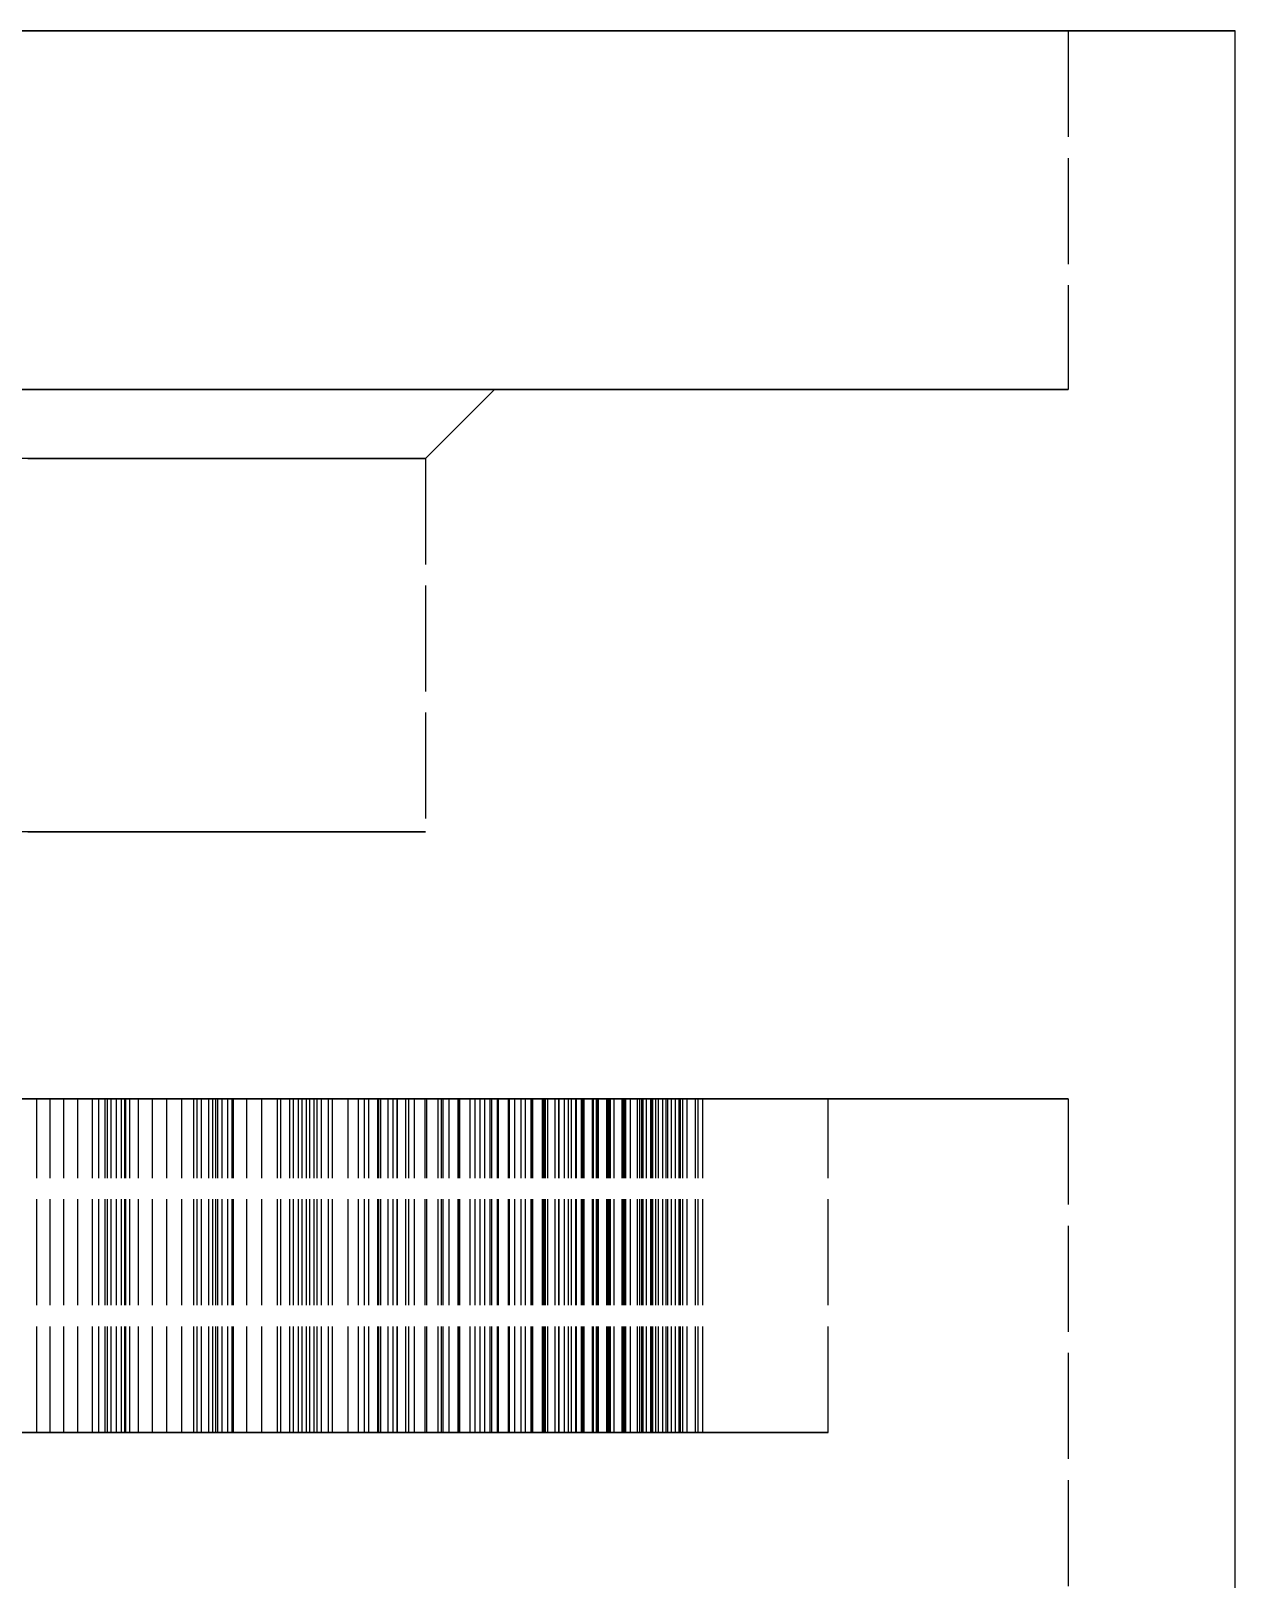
# Model space of a CAD drawing. Header units: millimetres. Extents: x -31 to 149, y -20 to 140.
# Drawn here: x 91.57 to 106, y 38.24 to 56.8 of the extents above; entities that cross this region are included whole.
import ezdxf

# ---------------------------------------------------------------- set-up
doc = ezdxf.new("R2010")
doc.units = ezdxf.units.MM
doc.linetypes.add('DASHED', pattern=[1.524, 1.27, -0.254])
doc.layers.add('HIDDEN', color=8, linetype='DASHED')
doc.layers.add('VISIBLE', color=7, linetype='CONTINUOUS')

msp = doc.modelspace()

# ---------------------------------------------------------------- linework, layer by layer
at = {"layer": 'HIDDEN'}
for points in [[(91.42857, 56.8), (91.77778, 56.8), (92.12698, 56.8), (92.47619, 56.8), (92.8254, 56.8), (93.1746, 56.8), (93.52381, 56.8), (93.87302, 56.8), (94.22222, 56.8), (94.57143, 56.8), (94.92063, 56.8), (95.26984, 56.8), (95.61905, 56.8), (95.96825, 56.8), (96.31746, 56.8), (96.66667, 56.8), (97.01587, 56.8), (97.36508, 56.8), (97.71429, 56.8), (98.06349, 56.8), (98.4127, 56.8), (98.7619, 56.8), (99.11111, 56.8), (99.46032, 56.8), (99.80952, 56.8), (100.15873, 56.8), (100.50794, 56.8), (100.85714, 56.8), (101.20635, 56.8), (101.55556, 56.8), (101.90476, 56.8), (102.25397, 56.8), (102.60317, 56.8), (102.95238, 56.8), (103.30159, 56.8), (103.65079, 56.8), (104, 56.8)], [(104, 56.8), (103.30159, 56.8), (102.60317, 56.8), (101.90476, 56.8), (101.20635, 56.8), (100.50794, 56.8), (99.80952, 56.8), (99.11111, 56.8), (98.4127, 56.8), (97.71429, 56.8), (97.01587, 56.8), (96.31746, 56.8), (95.61905, 56.8), (94.92063, 56.8), (94.22222, 56.8), (93.52381, 56.8), (92.8254, 56.8), (92.12698, 56.8), (91.42857, 56.8)], [(106, 56.8), (105.2381, 56.8), (104.47619, 56.8), (103.71429, 56.8), (102.95238, 56.8), (102.19048, 56.8), (101.42857, 56.8), (100.66667, 56.8), (99.90476, 56.8), (99.14286, 56.8), (98.38095, 56.8), (97.61905, 56.8), (96.85714, 56.8), (96.09524, 56.8), (95.33333, 56.8), (94.57143, 56.8), (93.80952, 56.8), (93.04762, 56.8), (92.28571, 56.8), (91.52381, 56.8)], [(104, 56.8), (104, 52.5)], [(91.36264, 52.5), (91.60271, 52.5), (91.84278, 52.5), (92.08284, 52.5), (92.32291, 52.5), (92.56298, 52.5), (92.80305, 52.5), (93.04311, 52.5), (93.28318, 52.5), (93.52325, 52.5), (93.76332, 52.5), (94.00338, 52.5), (94.24345, 52.5), (94.48352, 52.5), (94.72359, 52.5), (94.96365, 52.5), (95.20372, 52.5), (95.44379, 52.5), (95.68386, 52.5), (95.92393, 52.5), (96.16399, 52.5), (96.40406, 52.5), (96.64413, 52.5), (96.8842, 52.5), (97.12426, 52.5)], [(97.12426, 52.5), (96.64413, 52.5), (96.16399, 52.5), (95.68386, 52.5), (95.20372, 52.5), (94.72359, 52.5), (94.24345, 52.5), (93.76332, 52.5), (93.28318, 52.5), (92.80305, 52.5), (92.32291, 52.5), (91.84278, 52.5), (91.36264, 52.5)], [(91.42857, 52.5), (91.77778, 52.5), (92.12698, 52.5), (92.47619, 52.5), (92.8254, 52.5), (93.1746, 52.5), (93.52381, 52.5), (93.87302, 52.5), (94.22222, 52.5), (94.57143, 52.5), (94.92063, 52.5), (95.26984, 52.5), (95.61905, 52.5), (95.96825, 52.5), (96.31746, 52.5), (96.66667, 52.5), (97.01587, 52.5), (97.36508, 52.5), (97.71429, 52.5), (98.06349, 52.5), (98.4127, 52.5), (98.7619, 52.5), (99.11111, 52.5), (99.46032, 52.5), (99.80952, 52.5), (100.15873, 52.5), (100.50794, 52.5), (100.85714, 52.5), (101.20635, 52.5), (101.55556, 52.5), (101.90476, 52.5), (102.25397, 52.5), (102.60317, 52.5), (102.95238, 52.5), (103.30159, 52.5), (103.65079, 52.5), (104, 52.5)], [(104, 52.5), (103.30159, 52.5), (102.60317, 52.5), (101.90476, 52.5), (101.20635, 52.5), (100.50794, 52.5), (99.80952, 52.5), (99.11111, 52.5), (98.4127, 52.5), (97.71429, 52.5), (97.01587, 52.5), (96.31746, 52.5), (95.61905, 52.5), (94.92063, 52.5), (94.22222, 52.5), (93.52381, 52.5), (92.8254, 52.5), (92.12698, 52.5), (91.42857, 52.5)], [(96.3, 51.67574), (97.12426, 52.5)], [(96.3, 51.67574), (95.84603, 51.67574), (95.39206, 51.67574), (94.9381, 51.67574), (94.48413, 51.67574), (94.03016, 51.67574), (93.57619, 51.67574), (93.12222, 51.67574), (92.66825, 51.67574), (92.21429, 51.67574), (91.76032, 51.67574), (91.30635, 51.67574)], [(91.53333, 51.67574), (91.76032, 51.67574), (91.9873, 51.67574), (92.21429, 51.67574), (92.44127, 51.67574), (92.66825, 51.67574), (92.89524, 51.67574), (93.12222, 51.67574), (93.34921, 51.67574), (93.57619, 51.67574), (93.80317, 51.67574), (94.03016, 51.67574), (94.25714, 51.67574), (94.48413, 51.67574), (94.71111, 51.67574), (94.9381, 51.67574), (95.16508, 51.67574), (95.39206, 51.67574), (95.61905, 51.67574), (95.84603, 51.67574), (96.07302, 51.67574), (96.3, 51.67574)], [(96.3, 51.67574), (96.3, 47.2)], [(96.3, 47.2), (95.84603, 47.2), (95.39206, 47.2), (94.9381, 47.2), (94.48413, 47.2), (94.03016, 47.2), (93.57619, 47.2), (93.12222, 47.2), (92.66825, 47.2), (92.21429, 47.2), (91.76032, 47.2), (91.30635, 47.2)], [(91.53333, 47.2), (91.76032, 47.2), (91.9873, 47.2), (92.21429, 47.2), (92.44127, 47.2), (92.66825, 47.2), (92.89524, 47.2), (93.12222, 47.2), (93.34921, 47.2), (93.57619, 47.2), (93.80317, 47.2), (94.03016, 47.2), (94.25714, 47.2), (94.48413, 47.2), (94.71111, 47.2), (94.9381, 47.2), (95.16508, 47.2), (95.39206, 47.2), (95.61905, 47.2), (95.84603, 47.2), (96.07302, 47.2), (96.3, 47.2)], [(91.41071, 44), (91.71429, 44), (92.01786, 44), (92.32143, 44), (92.625, 44), (92.92857, 44), (93.23214, 44), (93.53571, 44), (93.83929, 44), (94.14286, 44), (94.44643, 44), (94.75, 44), (95.05357, 44), (95.35714, 44), (95.66071, 44), (95.96429, 44), (96.26786, 44), (96.57143, 44), (96.875, 44), (97.17857, 44), (97.48214, 44), (97.78571, 44), (98.08929, 44), (98.39286, 44), (98.69643, 44), (99, 44), (99.30357, 44), (99.60714, 44), (99.91071, 44), (100.21429, 44), (100.51786, 44), (100.82143, 44), (101.125, 44)], [(101.125, 44), (100.51786, 44), (99.91071, 44), (99.30357, 44), (98.69643, 44), (98.08929, 44), (97.48214, 44), (96.875, 44), (96.26786, 44), (95.66071, 44), (95.05357, 44), (94.44643, 44), (93.83929, 44), (93.23214, 44), (92.625, 44), (92.01786, 44), (91.41071, 44)], [(91.42857, 44), (91.77778, 44), (92.12698, 44), (92.47619, 44), (92.8254, 44), (93.1746, 44), (93.52381, 44), (93.87302, 44), (94.22222, 44), (94.57143, 44), (94.92063, 44), (95.26984, 44), (95.61905, 44), (95.96825, 44), (96.31746, 44), (96.66667, 44), (97.01587, 44), (97.36508, 44), (97.71429, 44), (98.06349, 44), (98.4127, 44), (98.7619, 44), (99.11111, 44), (99.46032, 44), (99.80952, 44), (100.15873, 44), (100.50794, 44), (100.85714, 44), (101.20635, 44), (101.55556, 44), (101.90476, 44), (102.25397, 44), (102.60317, 44), (102.95238, 44), (103.30159, 44), (103.65079, 44), (104, 44)], [(104, 44), (103.30159, 44), (102.60317, 44), (101.90476, 44), (101.20635, 44), (100.50794, 44), (99.80952, 44), (99.11111, 44), (98.4127, 44), (97.71429, 44), (97.01587, 44), (96.31746, 44), (95.61905, 44), (94.92063, 44), (94.22222, 44), (93.52381, 44), (92.8254, 44), (92.12698, 44), (91.42857, 44)], [(91.49099, 44), (91.6421, 44)], [(91.6421, 44), (91.49099, 44)], [(91.6421, 44), (91.79986, 44)], [(91.79986, 44), (91.6421, 44)], [(91.6421, 40), (91.6421, 44)], [(91.6421, 40), (91.6421, 44)], [(91.79986, 44), (91.96362, 44)], [(91.96362, 44), (91.79986, 44)], [(91.79986, 40), (91.79986, 44)], [(91.79986, 40), (91.79986, 44)], [(91.96362, 44), (92.13294, 44)], [(92.13294, 44), (91.96362, 44)], [(91.96362, 40), (91.96362, 44)], [(91.96362, 40), (91.96362, 44)], [(92.13294, 44), (92.30746, 44)], [(92.30746, 44), (92.13294, 44)], [(92.13294, 40), (92.13294, 44)], [(92.13294, 40), (92.13294, 44)], [(92.30746, 44), (92.48689, 44)], [(92.48689, 44), (92.30746, 44)], [(92.30746, 40), (92.30746, 44)], [(92.30746, 40), (92.30746, 44)], [(92.46131, 44), (92.3845, 44)], [(92.3845, 44), (92.69586, 44)], [(92.69586, 44), (92.3845, 44)], [(92.3845, 44), (92.46131, 44)], [(92.3845, 40), (92.3845, 44)], [(92.3845, 40), (92.3845, 44)], [(92.53155, 44), (92.46131, 44)], [(92.46131, 44), (92.53155, 44)], [(92.46131, 40), (92.46131, 44)], [(92.46131, 40), (92.46131, 44)], [(92.48689, 44), (92.75501, 44)], [(92.75501, 44), (92.48689, 44)], [(92.48689, 40), (92.48689, 44)], [(92.48689, 40), (92.48689, 44)], [(92.59574, 44), (92.53155, 44)], [(92.53155, 44), (92.59574, 44)], [(92.53155, 40), (92.53155, 44)], [(92.53155, 40), (92.53155, 44)], [(92.65423, 44), (92.59574, 44)], [(92.59574, 44), (92.65423, 44)], [(92.59574, 40), (92.59574, 44)], [(92.59574, 40), (92.59574, 44)], [(92.70725, 44), (92.65423, 44)], [(92.65423, 44), (92.70725, 44)], [(92.65423, 40), (92.65423, 44)], [(92.65423, 40), (92.65423, 44)], [(92.69586, 44), (92.85766, 44)], [(92.85766, 44), (92.69586, 44)], [(92.69586, 40), (92.69586, 44)], [(92.69586, 40), (92.69586, 44)], [(92.75501, 44), (92.70725, 44)], [(92.70725, 44), (92.75501, 44)], [(92.70725, 40), (92.70725, 44)], [(92.70725, 40), (92.70725, 44)], [(92.75501, 40), (92.75501, 44)], [(92.75501, 40), (92.75501, 44)], [(92.85766, 44), (93.02562, 44)], [(93.02562, 44), (92.85766, 44)], [(92.85766, 40), (92.85766, 44)], [(92.85766, 40), (92.85766, 44)], [(93.02562, 44), (93.19915, 44)], [(93.19915, 44), (93.02562, 44)], [(93.02562, 40), (93.02562, 44)], [(93.02562, 40), (93.02562, 44)], [(93.19915, 44), (93.3778, 44)], [(93.3778, 44), (93.19915, 44)], [(93.19915, 40), (93.19915, 44)], [(93.19915, 40), (93.19915, 44)], [(93.3778, 44), (93.56124, 44)], [(93.56124, 44), (93.3778, 44)], [(93.3778, 40), (93.3778, 44)], [(93.3778, 40), (93.3778, 44)], [(93.61629, 44), (93.5233, 44)], [(93.5233, 44), (93.80947, 44)], [(93.80947, 44), (93.5233, 44)], [(93.5233, 44), (93.61629, 44)], [(93.5233, 40), (93.5233, 44)], [(93.5233, 40), (93.5233, 44)], [(93.56124, 44), (93.7492, 44)], [(93.7492, 44), (93.56124, 44)], [(93.56124, 40), (93.56124, 44)], [(93.56124, 40), (93.56124, 44)], [(93.70321, 44), (93.61629, 44)], [(93.61629, 44), (93.70321, 44)], [(93.61629, 40), (93.61629, 44)], [(93.61629, 40), (93.61629, 44)], [(93.78452, 44), (93.70321, 44)], [(93.70321, 44), (93.78452, 44)], [(93.70321, 40), (93.70321, 44)], [(93.70321, 40), (93.70321, 44)], [(93.7492, 44), (93.99749, 44)], [(93.99749, 44), (93.7492, 44)], [(93.7492, 40), (93.7492, 44)], [(93.7492, 40), (93.7492, 44)], [(93.86054, 44), (93.78452, 44)], [(93.78452, 44), (93.86054, 44)], [(93.78452, 40), (93.78452, 44)], [(93.78452, 40), (93.78452, 44)], [(93.80947, 44), (93.98058, 44)], [(93.98058, 44), (93.80947, 44)], [(93.80947, 40), (93.80947, 44)], [(93.80947, 40), (93.80947, 44)], [(93.93147, 44), (93.86054, 44)], [(93.86054, 44), (93.93147, 44)], [(93.86054, 40), (93.86054, 44)], [(93.86054, 40), (93.86054, 44)], [(93.99749, 44), (93.93147, 44)], [(93.93147, 44), (93.99749, 44)], [(93.93147, 40), (93.93147, 44)], [(93.93147, 40), (93.93147, 44)], [(93.98058, 44), (94.15732, 44)], [(94.15732, 44), (93.98058, 44)], [(93.98058, 40), (93.98058, 44)], [(93.98058, 40), (93.98058, 44)], [(93.99749, 40), (93.99749, 44)], [(93.99749, 40), (93.99749, 44)], [(94.15732, 44), (94.33912, 44)], [(94.33912, 44), (94.15732, 44)], [(94.15732, 40), (94.15732, 44)], [(94.15732, 40), (94.15732, 44)], [(94.33912, 44), (94.52558, 44)], [(94.52558, 44), (94.33912, 44)], [(94.33912, 40), (94.33912, 44)], [(94.33912, 40), (94.33912, 44)], [(94.52558, 44), (94.71638, 44)], [(94.71638, 44), (94.52558, 44)], [(94.52558, 40), (94.52558, 44)], [(94.52558, 40), (94.52558, 44)], [(94.67217, 44), (94.56378, 44)], [(94.56378, 44), (94.82233, 44)], [(94.82233, 44), (94.56378, 44)], [(94.56378, 44), (94.67217, 44)], [(94.56378, 40), (94.56378, 44)], [(94.56378, 40), (94.56378, 44)], [(94.77503, 44), (94.67217, 44)], [(94.67217, 44), (94.77503, 44)], [(94.67217, 40), (94.67217, 44)], [(94.67217, 40), (94.67217, 44)], [(94.71638, 44), (94.91126, 44)], [(94.91126, 44), (94.71638, 44)], [(94.71638, 40), (94.71638, 44)], [(94.71638, 40), (94.71638, 44)], [(94.87276, 44), (94.77503, 44)], [(94.77503, 44), (94.87276, 44)], [(94.77503, 40), (94.77503, 44)], [(94.77503, 40), (94.77503, 44)], [(94.82233, 44), (95.00129, 44)], [(95.00129, 44), (94.82233, 44)], [(94.82233, 40), (94.82233, 44)], [(94.82233, 40), (94.82233, 44)], [(94.96565, 44), (94.87276, 44)], [(94.87276, 44), (94.96565, 44)], [(94.87276, 40), (94.87276, 44)], [(94.87276, 40), (94.87276, 44)], [(94.91126, 44), (95.13762, 44)], [(95.13762, 44), (94.91126, 44)], [(94.91126, 40), (94.91126, 44)], [(94.91126, 40), (94.91126, 44)], [(95.05389, 44), (94.96565, 44)], [(94.96565, 44), (95.05389, 44)], [(94.96565, 40), (94.96565, 44)], [(94.96565, 40), (94.96565, 44)], [(95.00129, 44), (95.18529, 44)], [(95.18529, 44), (95.00129, 44)], [(95.00129, 40), (95.00129, 44)], [(95.00129, 40), (95.00129, 44)], [(95.13762, 44), (95.05389, 44)], [(95.05389, 44), (95.13762, 44)], [(95.05389, 40), (95.05389, 44)], [(95.05389, 40), (95.05389, 44)], [(95.13762, 40), (95.13762, 44)], [(95.13762, 40), (95.13762, 44)], [(95.18529, 44), (95.37382, 44)], [(95.37382, 44), (95.18529, 44)], [(95.18529, 40), (95.18529, 44)], [(95.18529, 40), (95.18529, 44)], [(95.37382, 44), (95.5665, 44)], [(95.5665, 44), (95.37382, 44)], [(95.37382, 40), (95.37382, 44)], [(95.37382, 40), (95.37382, 44)], [(95.61993, 44), (95.49708, 44)], [(95.49708, 44), (95.72579, 44)], [(95.72579, 44), (95.49708, 44)], [(95.49708, 44), (95.61993, 44)], [(95.49708, 40), (95.49708, 44)], [(95.49708, 40), (95.49708, 44)], [(95.5665, 44), (95.76303, 44)], [(95.76303, 44), (95.5665, 44)], [(95.5665, 40), (95.5665, 44)], [(95.5665, 40), (95.5665, 44)], [(95.73785, 44), (95.61993, 44)], [(95.61993, 44), (95.73785, 44)], [(95.61993, 40), (95.61993, 44)], [(95.61993, 40), (95.61993, 44)], [(95.72579, 44), (95.91108, 44)], [(95.91108, 44), (95.72579, 44)], [(95.72579, 40), (95.72579, 44)], [(95.72579, 40), (95.72579, 44)], [(95.85118, 44), (95.73785, 44)], [(95.73785, 44), (95.85118, 44)], [(95.73785, 40), (95.73785, 44)], [(95.73785, 40), (95.73785, 44)], [(95.76303, 44), (95.96318, 44)], [(95.96318, 44), (95.76303, 44)], [(95.76303, 40), (95.76303, 44)], [(95.76303, 40), (95.76303, 44)], [(95.96016, 44), (95.85118, 44)], [(95.85118, 44), (95.96016, 44)], [(95.85118, 40), (95.85118, 44)], [(95.85118, 40), (95.85118, 44)], [(95.91108, 44), (96.10078, 44)], [(96.10078, 44), (95.91108, 44)], [(95.91108, 40), (95.91108, 44)], [(95.91108, 40), (95.91108, 44)], [(96.06495, 44), (95.96016, 44)], [(95.96016, 44), (96.06495, 44)], [(95.96016, 40), (95.96016, 44)], [(95.96016, 40), (95.96016, 44)], [(95.96318, 44), (96.16565, 44)], [(96.16565, 44), (95.96318, 44)], [(95.96318, 40), (95.96318, 44)], [(95.96318, 40), (95.96318, 44)], [(96.16565, 44), (96.06495, 44)], [(96.06495, 44), (96.16565, 44)], [(96.06495, 40), (96.06495, 44)], [(96.06495, 40), (96.06495, 44)], [(96.10078, 44), (96.29443, 44)], [(96.29443, 44), (96.10078, 44)], [(96.10078, 40), (96.10078, 44)], [(96.10078, 40), (96.10078, 44)], [(96.16565, 40), (96.16565, 44)], [(96.16565, 40), (96.16565, 44)], [(96.29443, 44), (96.49168, 44)], [(96.49168, 44), (96.29443, 44)], [(96.29443, 40), (96.29443, 44)], [(96.29443, 40), (96.29443, 44)], [(96.45149, 44), (96.31522, 44)], [(96.31522, 44), (96.51215, 44)], [(96.51215, 44), (96.31522, 44)], [(96.31522, 44), (96.45149, 44)], [(96.31522, 40), (96.31522, 44)], [(96.31522, 40), (96.31522, 44)], [(96.58346, 44), (96.45149, 44)], [(96.45149, 44), (96.58346, 44)], [(96.45149, 40), (96.45149, 44)], [(96.45149, 40), (96.45149, 44)], [(96.49168, 44), (96.69226, 44)], [(96.69226, 44), (96.49168, 44)], [(96.49168, 40), (96.49168, 44)], [(96.49168, 40), (96.49168, 44)], [(96.51215, 44), (96.70218, 44)], [(96.70218, 44), (96.51215, 44)], [(96.51215, 40), (96.51215, 44)], [(96.51215, 40), (96.51215, 44)], [(96.71142, 44), (96.58346, 44)], [(96.58346, 44), (96.71142, 44)], [(96.58346, 40), (96.58346, 44)], [(96.58346, 40), (96.58346, 44)], [(96.69226, 44), (96.89596, 44)], [(96.89596, 44), (96.69226, 44)], [(96.69226, 40), (96.69226, 44)], [(96.69226, 40), (96.69226, 44)], [(96.70218, 44), (96.89596, 44)], [(96.89596, 44), (96.70218, 44)], [(96.70218, 40), (96.70218, 44)], [(96.70218, 40), (96.70218, 44)], [(96.83555, 44), (96.71142, 44)], [(96.71142, 44), (96.83555, 44)], [(96.71142, 40), (96.71142, 44)], [(96.71142, 40), (96.71142, 44)], [(96.956, 44), (96.83555, 44)], [(96.83555, 44), (96.956, 44)], [(96.83555, 40), (96.83555, 44)], [(96.83555, 40), (96.83555, 44)], [(96.89596, 44), (97.07283, 44)], [(96.89596, 44), (97.09307, 44)], [(97.09307, 44), (96.89596, 44)], [(97.07283, 44), (96.89596, 44)], [(96.89596, 40), (96.89596, 44)], [(96.89596, 40), (96.89596, 44)], [(96.89596, 40), (96.89596, 44)], [(96.89596, 40), (96.89596, 44)], [(97.07283, 44), (96.956, 44)], [(96.956, 44), (97.07283, 44)], [(96.956, 40), (96.956, 44)], [(96.956, 40), (96.956, 44)], [(97.15976, 44), (97.01123, 44)], [(97.01123, 44), (97.1747, 44)], [(97.1747, 44), (97.01123, 44)], [(97.01123, 44), (97.15976, 44)], [(97.01123, 40), (97.01123, 44)], [(97.01123, 40), (97.01123, 44)], [(97.07283, 40), (97.07283, 44)], [(97.07283, 40), (97.07283, 44)], [(97.09307, 44), (97.29322, 44)], [(97.29322, 44), (97.09307, 44)], [(97.09307, 40), (97.09307, 44)], [(97.09307, 40), (97.09307, 44)], [(97.30465, 44), (97.15976, 44)], [(97.15976, 44), (97.30465, 44)], [(97.15976, 40), (97.15976, 44)], [(97.15976, 40), (97.15976, 44)], [(97.1747, 44), (97.36785, 44)], [(97.36785, 44), (97.1747, 44)], [(97.1747, 40), (97.1747, 44)], [(97.1747, 40), (97.1747, 44)], [(97.29322, 44), (97.49615, 44)], [(97.49615, 44), (97.29322, 44)], [(97.29322, 40), (97.29322, 44)], [(97.29322, 40), (97.29322, 44)], [(97.44615, 44), (97.30465, 44)], [(97.30465, 44), (97.44615, 44)], [(97.30465, 40), (97.30465, 44)], [(97.30465, 40), (97.30465, 44)], [(97.36785, 44), (97.56405, 44)], [(97.56405, 44), (97.36785, 44)], [(97.36785, 40), (97.36785, 44)], [(97.36785, 40), (97.36785, 44)], [(97.58438, 44), (97.44615, 44)], [(97.44615, 44), (97.58438, 44)], [(97.44615, 40), (97.44615, 44)], [(97.44615, 40), (97.44615, 44)], [(97.49615, 44), (97.70166, 44)], [(97.70166, 44), (97.49615, 44)], [(97.49615, 40), (97.49615, 44)], [(97.49615, 40), (97.49615, 44)], [(97.56405, 44), (97.76295, 44)], [(97.76295, 44), (97.56405, 44)], [(97.56405, 40), (97.56405, 44)], [(97.56405, 40), (97.56405, 44)], [(97.73869, 44), (97.57917, 44)], [(97.57917, 44), (97.70778, 44)], [(97.70778, 44), (97.57917, 44)], [(97.57917, 44), (97.73869, 44)], [(97.57917, 40), (97.57917, 44)], [(97.57917, 40), (97.57917, 44)], [(97.71945, 44), (97.58438, 44)], [(97.58438, 44), (97.71945, 44)], [(97.58438, 40), (97.58438, 44)], [(97.58438, 40), (97.58438, 44)], [(97.70166, 44), (97.85142, 44)], [(97.85142, 44), (97.70166, 44)], [(97.70166, 40), (97.70166, 44)], [(97.70166, 40), (97.70166, 44)], [(97.70778, 44), (97.90241, 44)], [(97.90241, 44), (97.70778, 44)], [(97.70778, 40), (97.70778, 44)], [(97.70778, 40), (97.70778, 44)], [(97.85142, 44), (97.71945, 44)], [(97.71945, 44), (97.85142, 44)], [(97.71945, 40), (97.71945, 44)], [(97.71945, 40), (97.71945, 44)], [(97.89527, 44), (97.73869, 44)], [(97.73869, 44), (97.89527, 44)], [(97.73869, 40), (97.73869, 44)], [(97.73869, 40), (97.73869, 44)], [(97.76295, 44), (97.96428, 44)], [(97.96428, 44), (97.76295, 44)], [(97.76295, 40), (97.76295, 44)], [(97.76295, 40), (97.76295, 44)], [(97.85142, 40), (97.85142, 44)], [(97.85142, 40), (97.85142, 44)], [(98.04909, 44), (97.89527, 44)], [(97.89527, 44), (98.04909, 44)], [(97.89527, 40), (97.89527, 44)], [(97.89527, 40), (97.89527, 44)], [(97.90241, 44), (98.09936, 44)], [(98.09936, 44), (97.90241, 44)], [(97.90241, 40), (97.90241, 44)], [(97.90241, 40), (97.90241, 44)], [(97.96428, 44), (98.16782, 44)], [(98.16782, 44), (97.96428, 44)], [(97.96428, 40), (97.96428, 44)], [(97.96428, 40), (97.96428, 44)], [(98.18334, 44), (98.01419, 44)], [(98.01419, 44), (98.10685, 44)], [(98.10685, 44), (98.01419, 44)], [(98.01419, 44), (98.18334, 44)], [(98.01419, 40), (98.01419, 44)], [(98.01419, 40), (98.01419, 44)], [(98.20025, 44), (98.04909, 44)], [(98.04909, 44), (98.20025, 44)], [(98.04909, 40), (98.04909, 44)], [(98.04909, 40), (98.04909, 44)], [(98.09936, 44), (98.29834, 44)], [(98.29834, 44), (98.09936, 44)], [(98.09936, 40), (98.09936, 44)], [(98.09936, 40), (98.09936, 44)], [(98.10685, 44), (98.30129, 44)], [(98.30129, 44), (98.10685, 44)], [(98.10685, 40), (98.10685, 44)], [(98.10685, 40), (98.10685, 44)], [(98.16782, 44), (98.37339, 44)], [(98.37339, 44), (98.16782, 44)], [(98.16782, 40), (98.16782, 44)], [(98.16782, 40), (98.16782, 44)], [(98.35028, 44), (98.18334, 44)], [(98.18334, 44), (98.35028, 44)], [(98.18334, 40), (98.18334, 44)], [(98.18334, 40), (98.18334, 44)], [(98.3488, 44), (98.20025, 44)], [(98.20025, 44), (98.3488, 44)], [(98.20025, 40), (98.20025, 44)], [(98.20025, 40), (98.20025, 44)], [(98.29834, 44), (98.49914, 44)], [(98.49914, 44), (98.29834, 44)], [(98.29834, 40), (98.29834, 44)], [(98.29834, 40), (98.29834, 44)], [(98.30129, 44), (98.49731, 44)], [(98.49731, 44), (98.30129, 44)], [(98.30129, 40), (98.30129, 44)], [(98.30129, 40), (98.30129, 44)], [(98.48992, 44), (98.31259, 44)], [(98.31259, 44), (98.3685, 44)], [(98.3685, 44), (98.31259, 44)], [(98.31259, 44), (98.48992, 44)], [(98.31259, 40), (98.31259, 44)], [(98.31259, 40), (98.31259, 44)], [(98.49476, 44), (98.3488, 44)], [(98.3488, 44), (98.49476, 44)], [(98.3488, 40), (98.3488, 44)], [(98.3488, 40), (98.3488, 44)], [(98.51511, 44), (98.35028, 44)], [(98.35028, 44), (98.51511, 44)], [(98.35028, 40), (98.35028, 44)], [(98.35028, 40), (98.35028, 44)], [(98.3685, 44), (98.56109, 44)], [(98.56109, 44), (98.3685, 44)], [(98.3685, 40), (98.3685, 44)], [(98.3685, 40), (98.3685, 44)], [(98.37339, 44), (98.49476, 44)], [(98.49476, 44), (98.37339, 44)], [(98.37339, 40), (98.37339, 44)], [(98.37339, 40), (98.37339, 44)], [(98.65581, 44), (98.47181, 44)], [(98.47181, 44), (98.4905, 44)], [(98.4905, 44), (98.47181, 44)], [(98.47181, 44), (98.65581, 44)], [(98.47181, 40), (98.47181, 44)], [(98.47181, 40), (98.47181, 44)], [(98.66579, 44), (98.48992, 44)], [(98.48992, 44), (98.66579, 44)], [(98.48992, 40), (98.48992, 44)], [(98.48992, 40), (98.48992, 44)], [(98.4905, 44), (98.6796, 44)], [(98.6796, 44), (98.4905, 44)], [(98.4905, 40), (98.4905, 44)], [(98.4905, 40), (98.4905, 44)], [(98.49476, 40), (98.49476, 44)], [(98.49476, 40), (98.49476, 44)], [(98.49731, 44), (98.69468, 44)], [(98.69468, 44), (98.49731, 44)], [(98.49731, 40), (98.49731, 44)], [(98.49731, 40), (98.49731, 44)], [(98.49914, 44), (98.70155, 44)], [(98.70155, 44), (98.49914, 44)], [(98.49914, 40), (98.49914, 44)], [(98.49914, 40), (98.49914, 44)], [(98.6779, 44), (98.51511, 44)], [(98.51511, 44), (98.6779, 44)], [(98.51511, 40), (98.51511, 44)], [(98.51511, 40), (98.51511, 44)], [(98.56109, 44), (98.75451, 44)], [(98.75451, 44), (98.56109, 44)], [(98.56109, 40), (98.56109, 44)], [(98.56109, 40), (98.56109, 44)], [(98.83911, 44), (98.65581, 44)], [(98.65581, 44), (98.83911, 44)], [(98.65581, 40), (98.65581, 44)], [(98.65581, 40), (98.65581, 44)], [(98.84023, 44), (98.66579, 44)], [(98.66579, 44), (98.84023, 44)], [(98.66579, 40), (98.66579, 44)], [(98.66579, 40), (98.66579, 44)], [(98.83865, 44), (98.6779, 44)], [(98.6779, 44), (98.83865, 44)], [(98.6779, 40), (98.6779, 44)], [(98.6779, 40), (98.6779, 44)], [(98.6796, 44), (98.86877, 44)], [(98.86877, 44), (98.6796, 44)], [(98.6796, 40), (98.6796, 44)], [(98.6796, 40), (98.6796, 44)], [(98.69468, 44), (98.89323, 44)], [(98.89323, 44), (98.69468, 44)], [(98.69468, 40), (98.69468, 44)], [(98.69468, 40), (98.69468, 44)], [(98.70155, 44), (98.90543, 44)], [(98.90543, 44), (98.70155, 44)], [(98.70155, 40), (98.70155, 44)], [(98.70155, 40), (98.70155, 44)], [(98.75451, 44), (98.94859, 44)], [(98.94859, 44), (98.75451, 44)], [(98.75451, 40), (98.75451, 44)], [(98.75451, 40), (98.75451, 44)], [(98.99738, 44), (98.83865, 44)], [(98.83865, 44), (98.99738, 44)], [(98.83865, 40), (98.83865, 44)], [(98.83865, 40), (98.83865, 44)], [(99.02168, 44), (98.83911, 44)], [(98.83911, 44), (99.02168, 44)], [(98.83911, 40), (98.83911, 44)], [(98.83911, 40), (98.83911, 44)], [(99.01326, 44), (98.84023, 44)], [(98.84023, 44), (99.01326, 44)], [(98.84023, 40), (98.84023, 44)], [(98.84023, 40), (98.84023, 44)], [(98.86877, 44), (99.0579, 44)], [(99.0579, 44), (98.86877, 44)], [(98.86877, 40), (98.86877, 44)], [(98.86877, 40), (98.86877, 44)], [(98.89323, 44), (99.0928, 44)], [(99.0928, 44), (98.89323, 44)], [(98.89323, 40), (98.89323, 44)], [(98.89323, 40), (98.89323, 44)], [(98.90543, 44), (98.99738, 44)], [(98.99738, 44), (98.90543, 44)], [(98.90543, 40), (98.90543, 44)], [(98.90543, 40), (98.90543, 44)], [(98.94859, 44), (99.1432, 44)], [(99.1432, 44), (98.94859, 44)], [(98.94859, 40), (98.94859, 44)], [(98.94859, 40), (98.94859, 44)], [(98.99738, 40), (98.99738, 44)], [(98.99738, 40), (98.99738, 44)], [(99.18485, 44), (99.01326, 44)], [(99.01326, 44), (99.18485, 44)], [(99.01326, 40), (99.01326, 44)], [(99.01326, 40), (99.01326, 44)], [(99.20347, 44), (99.02168, 44)], [(99.02168, 44), (99.20347, 44)], [(99.02168, 40), (99.02168, 44)], [(99.02168, 40), (99.02168, 44)], [(99.0579, 44), (99.24691, 44)], [(99.24691, 44), (99.0579, 44)], [(99.0579, 40), (99.0579, 44)], [(99.0579, 40), (99.0579, 44)], [(99.0928, 44), (99.29325, 44)], [(99.29325, 44), (99.0928, 44)], [(99.0928, 40), (99.0928, 44)], [(99.0928, 40), (99.0928, 44)], [(99.1432, 44), (99.33821, 44)], [(99.33821, 44), (99.1432, 44)], [(99.1432, 40), (99.1432, 44)], [(99.1432, 40), (99.1432, 44)], [(99.35498, 44), (99.18485, 44)], [(99.18485, 44), (99.35498, 44)], [(99.18485, 40), (99.18485, 44)], [(99.18485, 40), (99.18485, 44)], [(99.38444, 44), (99.20347, 44)], [(99.20347, 44), (99.38444, 44)], [(99.20347, 40), (99.20347, 44)], [(99.20347, 40), (99.20347, 44)], [(99.24691, 44), (99.4357, 44)], [(99.4357, 44), (99.24691, 44)], [(99.24691, 40), (99.24691, 44)], [(99.24691, 40), (99.24691, 44)], [(99.29325, 44), (99.35498, 44)], [(99.35498, 44), (99.29325, 44)], [(99.29325, 40), (99.29325, 44)], [(99.29325, 40), (99.29325, 44)], [(99.33821, 44), (99.53352, 44)], [(99.53352, 44), (99.33821, 44)], [(99.33821, 40), (99.33821, 44)], [(99.33821, 40), (99.33821, 44)], [(99.35498, 40), (99.35498, 44)], [(99.35498, 40), (99.35498, 44)], [(99.56452, 44), (99.38444, 44)], [(99.38444, 44), (99.56452, 44)], [(99.38444, 40), (99.38444, 44)], [(99.38444, 40), (99.38444, 44)], [(99.4357, 44), (99.6242, 44)], [(99.6242, 44), (99.4357, 44)], [(99.4357, 40), (99.4357, 44)], [(99.4357, 40), (99.4357, 44)], [(99.53352, 44), (99.56452, 44)], [(99.56452, 44), (99.53352, 44)], [(99.53352, 40), (99.53352, 44)], [(99.53352, 40), (99.53352, 44)], [(99.56452, 40), (99.56452, 44)], [(99.56452, 40), (99.56452, 44)], [(99.6242, 40), (99.6242, 44)], [(99.6242, 40), (99.6242, 44)], [(101.125, 40), (101.125, 44)], [(104, 44), (104, 5)], [(91.41071, 40), (91.71429, 40), (92.01786, 40), (92.32143, 40), (92.625, 40), (92.92857, 40), (93.23214, 40), (93.53571, 40), (93.83929, 40), (94.14286, 40), (94.44643, 40), (94.75, 40), (95.05357, 40), (95.35714, 40), (95.66071, 40), (95.96429, 40), (96.26786, 40), (96.57143, 40), (96.875, 40), (97.17857, 40), (97.48214, 40), (97.78571, 40), (98.08929, 40), (98.39286, 40), (98.69643, 40), (99, 40), (99.30357, 40), (99.60714, 40), (99.91071, 40), (100.21429, 40), (100.51786, 40), (100.82143, 40), (101.125, 40)], [(101.125, 40), (100.51786, 40), (99.91071, 40), (99.30357, 40), (98.69643, 40), (98.08929, 40), (97.48214, 40), (96.875, 40), (96.26786, 40), (95.66071, 40), (95.05357, 40), (94.44643, 40), (93.83929, 40), (93.23214, 40), (92.625, 40), (92.01786, 40), (91.41071, 40)], [(91.49099, 40), (91.6421, 40)], [(91.6421, 40), (91.49099, 40)], [(91.6421, 40), (91.79986, 40)], [(91.79986, 40), (91.6421, 40)], [(91.79986, 40), (91.96362, 40)], [(91.96362, 40), (91.79986, 40)], [(91.96362, 40), (92.13294, 40)], [(92.13294, 40), (91.96362, 40)], [(92.13294, 40), (92.30746, 40)], [(92.30746, 40), (92.13294, 40)], [(92.30746, 40), (92.48689, 40)], [(92.48689, 40), (92.30746, 40)], [(92.46131, 40), (92.3845, 40)], [(92.3845, 40), (92.69586, 40)], [(92.69586, 40), (92.3845, 40)], [(92.3845, 40), (92.46131, 40)], [(92.53155, 40), (92.46131, 40)], [(92.46131, 40), (92.53155, 40)], [(92.48689, 40), (92.75501, 40)], [(92.75501, 40), (92.48689, 40)], [(92.59574, 40), (92.53155, 40)], [(92.53155, 40), (92.59574, 40)], [(92.65423, 40), (92.59574, 40)], [(92.59574, 40), (92.65423, 40)], [(92.70725, 40), (92.65423, 40)], [(92.65423, 40), (92.70725, 40)], [(92.69586, 40), (92.85766, 40)], [(92.85766, 40), (92.69586, 40)], [(92.75501, 40), (92.70725, 40)], [(92.70725, 40), (92.75501, 40)], [(92.85766, 40), (93.02562, 40)], [(93.02562, 40), (92.85766, 40)], [(93.02562, 40), (93.19915, 40)], [(93.19915, 40), (93.02562, 40)], [(93.19915, 40), (93.3778, 40)], [(93.3778, 40), (93.19915, 40)], [(93.3778, 40), (93.56124, 40)], [(93.56124, 40), (93.3778, 40)], [(93.61629, 40), (93.5233, 40)], [(93.5233, 40), (93.80947, 40)], [(93.80947, 40), (93.5233, 40)], [(93.5233, 40), (93.61629, 40)], [(93.56124, 40), (93.7492, 40)], [(93.7492, 40), (93.56124, 40)], [(93.70321, 40), (93.61629, 40)], [(93.61629, 40), (93.70321, 40)], [(93.78452, 40), (93.70321, 40)], [(93.70321, 40), (93.78452, 40)], [(93.7492, 40), (93.99749, 40)], [(93.99749, 40), (93.7492, 40)], [(93.86054, 40), (93.78452, 40)], [(93.78452, 40), (93.86054, 40)], [(93.80947, 40), (93.98058, 40)], [(93.98058, 40), (93.80947, 40)], [(93.93147, 40), (93.86054, 40)], [(93.86054, 40), (93.93147, 40)], [(93.99749, 40), (93.93147, 40)], [(93.93147, 40), (93.99749, 40)], [(93.98058, 40), (94.15732, 40)], [(94.15732, 40), (93.98058, 40)], [(94.15732, 40), (94.33912, 40)], [(94.33912, 40), (94.15732, 40)], [(94.33912, 40), (94.52558, 40)], [(94.52558, 40), (94.33912, 40)], [(94.52558, 40), (94.71638, 40)], [(94.71638, 40), (94.52558, 40)], [(94.67217, 40), (94.56378, 40)], [(94.56378, 40), (94.82233, 40)], [(94.82233, 40), (94.56378, 40)], [(94.56378, 40), (94.67217, 40)], [(94.77503, 40), (94.67217, 40)], [(94.67217, 40), (94.77503, 40)], [(94.71638, 40), (94.91126, 40)], [(94.91126, 40), (94.71638, 40)], [(94.87276, 40), (94.77503, 40)], [(94.77503, 40), (94.87276, 40)], [(94.82233, 40), (95.00129, 40)], [(95.00129, 40), (94.82233, 40)], [(94.96565, 40), (94.87276, 40)], [(94.87276, 40), (94.96565, 40)], [(94.91126, 40), (95.13762, 40)], [(95.13762, 40), (94.91126, 40)], [(95.05389, 40), (94.96565, 40)], [(94.96565, 40), (95.05389, 40)], [(95.00129, 40), (95.18529, 40)], [(95.18529, 40), (95.00129, 40)], [(95.13762, 40), (95.05389, 40)], [(95.05389, 40), (95.13762, 40)], [(95.18529, 40), (95.37382, 40)], [(95.37382, 40), (95.18529, 40)], [(95.37382, 40), (95.5665, 40)], [(95.5665, 40), (95.37382, 40)], [(95.61993, 40), (95.49708, 40)], [(95.49708, 40), (95.72579, 40)], [(95.72579, 40), (95.49708, 40)], [(95.49708, 40), (95.61993, 40)], [(95.5665, 40), (95.76303, 40)], [(95.76303, 40), (95.5665, 40)], [(95.73785, 40), (95.61993, 40)], [(95.61993, 40), (95.73785, 40)], [(95.72579, 40), (95.91108, 40)], [(95.91108, 40), (95.72579, 40)], [(95.85118, 40), (95.73785, 40)], [(95.73785, 40), (95.85118, 40)], [(95.76303, 40), (95.96318, 40)], [(95.96318, 40), (95.76303, 40)], [(95.96016, 40), (95.85118, 40)], [(95.85118, 40), (95.96016, 40)], [(95.91108, 40), (96.10078, 40)], [(96.10078, 40), (95.91108, 40)], [(96.06495, 40), (95.96016, 40)], [(95.96016, 40), (96.06495, 40)], [(95.96318, 40), (96.16565, 40)], [(96.16565, 40), (95.96318, 40)], [(96.16565, 40), (96.06495, 40)], [(96.06495, 40), (96.16565, 40)], [(96.10078, 40), (96.29443, 40)], [(96.29443, 40), (96.10078, 40)], [(96.29443, 40), (96.49168, 40)], [(96.49168, 40), (96.29443, 40)], [(96.45149, 40), (96.31522, 40)], [(96.31522, 40), (96.51215, 40)], [(96.51215, 40), (96.31522, 40)], [(96.31522, 40), (96.45149, 40)], [(96.58346, 40), (96.45149, 40)], [(96.45149, 40), (96.58346, 40)], [(96.49168, 40), (96.69226, 40)], [(96.69226, 40), (96.49168, 40)], [(96.51215, 40), (96.70218, 40)], [(96.70218, 40), (96.51215, 40)], [(96.71142, 40), (96.58346, 40)], [(96.58346, 40), (96.71142, 40)], [(96.69226, 40), (96.89596, 40)], [(96.89596, 40), (96.69226, 40)], [(96.70218, 40), (96.89596, 40)], [(96.89596, 40), (96.70218, 40)], [(96.83555, 40), (96.71142, 40)], [(96.71142, 40), (96.83555, 40)], [(96.956, 40), (96.83555, 40)], [(96.83555, 40), (96.956, 40)], [(96.89596, 40), (97.07283, 40)], [(96.89596, 40), (97.09307, 40)], [(97.09307, 40), (96.89596, 40)], [(97.07283, 40), (96.89596, 40)], [(97.07283, 40), (96.956, 40)], [(96.956, 40), (97.07283, 40)], [(97.15976, 40), (97.01123, 40)], [(97.01123, 40), (97.1747, 40)], [(97.1747, 40), (97.01123, 40)], [(97.01123, 40), (97.15976, 40)], [(97.09307, 40), (97.29322, 40)], [(97.29322, 40), (97.09307, 40)], [(97.30465, 40), (97.15976, 40)], [(97.15976, 40), (97.30465, 40)], [(97.1747, 40), (97.36785, 40)], [(97.36785, 40), (97.1747, 40)], [(97.29322, 40), (97.49615, 40)], [(97.49615, 40), (97.29322, 40)], [(97.44615, 40), (97.30465, 40)], [(97.30465, 40), (97.44615, 40)], [(97.36785, 40), (97.56405, 40)], [(97.56405, 40), (97.36785, 40)], [(97.58438, 40), (97.44615, 40)], [(97.44615, 40), (97.58438, 40)], [(97.49615, 40), (97.70166, 40)], [(97.70166, 40), (97.49615, 40)], [(97.56405, 40), (97.76295, 40)], [(97.76295, 40), (97.56405, 40)], [(97.73869, 40), (97.57917, 40)], [(97.57917, 40), (97.70778, 40)], [(97.70778, 40), (97.57917, 40)], [(97.57917, 40), (97.73869, 40)], [(97.71945, 40), (97.58438, 40)], [(97.58438, 40), (97.71945, 40)], [(97.70166, 40), (97.85142, 40)], [(97.85142, 40), (97.70166, 40)], [(97.70778, 40), (97.90241, 40)], [(97.90241, 40), (97.70778, 40)], [(97.85142, 40), (97.71945, 40)], [(97.71945, 40), (97.85142, 40)], [(97.89527, 40), (97.73869, 40)], [(97.73869, 40), (97.89527, 40)], [(97.76295, 40), (97.96428, 40)], [(97.96428, 40), (97.76295, 40)], [(98.04909, 40), (97.89527, 40)], [(97.89527, 40), (98.04909, 40)], [(97.90241, 40), (98.09936, 40)], [(98.09936, 40), (97.90241, 40)], [(97.96428, 40), (98.16782, 40)], [(98.16782, 40), (97.96428, 40)], [(98.18334, 40), (98.01419, 40)], [(98.01419, 40), (98.10685, 40)], [(98.10685, 40), (98.01419, 40)], [(98.01419, 40), (98.18334, 40)], [(98.20025, 40), (98.04909, 40)], [(98.04909, 40), (98.20025, 40)], [(98.09936, 40), (98.29834, 40)], [(98.29834, 40), (98.09936, 40)], [(98.10685, 40), (98.30129, 40)], [(98.30129, 40), (98.10685, 40)], [(98.16782, 40), (98.37339, 40)], [(98.37339, 40), (98.16782, 40)], [(98.35028, 40), (98.18334, 40)], [(98.18334, 40), (98.35028, 40)], [(98.3488, 40), (98.20025, 40)], [(98.20025, 40), (98.3488, 40)], [(98.29834, 40), (98.49914, 40)], [(98.49914, 40), (98.29834, 40)], [(98.30129, 40), (98.49731, 40)], [(98.49731, 40), (98.30129, 40)], [(98.48992, 40), (98.31259, 40)], [(98.31259, 40), (98.3685, 40)], [(98.3685, 40), (98.31259, 40)], [(98.31259, 40), (98.48992, 40)], [(98.49476, 40), (98.3488, 40)], [(98.3488, 40), (98.49476, 40)], [(98.51511, 40), (98.35028, 40)], [(98.35028, 40), (98.51511, 40)], [(98.3685, 40), (98.56109, 40)], [(98.56109, 40), (98.3685, 40)], [(98.37339, 40), (98.49476, 40)], [(98.49476, 40), (98.37339, 40)], [(98.65581, 40), (98.47181, 40)], [(98.47181, 40), (98.4905, 40)], [(98.4905, 40), (98.47181, 40)], [(98.47181, 40), (98.65581, 40)], [(98.66579, 40), (98.48992, 40)], [(98.48992, 40), (98.66579, 40)], [(98.4905, 40), (98.6796, 40)], [(98.6796, 40), (98.4905, 40)], [(98.49731, 40), (98.69468, 40)], [(98.69468, 40), (98.49731, 40)], [(98.49914, 40), (98.70155, 40)], [(98.70155, 40), (98.49914, 40)], [(98.6779, 40), (98.51511, 40)], [(98.51511, 40), (98.6779, 40)], [(98.56109, 40), (98.75451, 40)], [(98.75451, 40), (98.56109, 40)], [(98.83911, 40), (98.65581, 40)], [(98.65581, 40), (98.83911, 40)], [(98.84023, 40), (98.66579, 40)], [(98.66579, 40), (98.84023, 40)], [(98.83865, 40), (98.6779, 40)], [(98.6779, 40), (98.83865, 40)], [(98.6796, 40), (98.86877, 40)], [(98.86877, 40), (98.6796, 40)], [(98.69468, 40), (98.89323, 40)], [(98.89323, 40), (98.69468, 40)], [(98.70155, 40), (98.90543, 40)], [(98.90543, 40), (98.70155, 40)], [(98.75451, 40), (98.94859, 40)], [(98.94859, 40), (98.75451, 40)], [(98.99738, 40), (98.83865, 40)], [(98.83865, 40), (98.99738, 40)], [(99.02168, 40), (98.83911, 40)], [(98.83911, 40), (99.02168, 40)], [(99.01326, 40), (98.84023, 40)], [(98.84023, 40), (99.01326, 40)], [(98.86877, 40), (99.0579, 40)], [(99.0579, 40), (98.86877, 40)], [(98.89323, 40), (99.0928, 40)], [(99.0928, 40), (98.89323, 40)], [(98.90543, 40), (98.99738, 40)], [(98.99738, 40), (98.90543, 40)], [(98.94859, 40), (99.1432, 40)], [(99.1432, 40), (98.94859, 40)], [(99.18485, 40), (99.01326, 40)], [(99.01326, 40), (99.18485, 40)], [(99.20347, 40), (99.02168, 40)], [(99.02168, 40), (99.20347, 40)], [(99.0579, 40), (99.24691, 40)], [(99.24691, 40), (99.0579, 40)], [(99.0928, 40), (99.29325, 40)], [(99.29325, 40), (99.0928, 40)], [(99.1432, 40), (99.33821, 40)], [(99.33821, 40), (99.1432, 40)], [(99.35498, 40), (99.18485, 40)], [(99.18485, 40), (99.35498, 40)], [(99.38444, 40), (99.20347, 40)], [(99.20347, 40), (99.38444, 40)], [(99.24691, 40), (99.4357, 40)], [(99.4357, 40), (99.24691, 40)], [(99.29325, 40), (99.35498, 40)], [(99.35498, 40), (99.29325, 40)], [(99.33821, 40), (99.53352, 40)], [(99.53352, 40), (99.33821, 40)], [(99.56452, 40), (99.38444, 40)], [(99.38444, 40), (99.56452, 40)], [(99.4357, 40), (99.6242, 40)], [(99.6242, 40), (99.4357, 40)], [(99.53352, 40), (99.56452, 40)], [(99.56452, 40), (99.53352, 40)]]:
    msp.add_lwpolyline(points, dxfattribs=at)
at = {"layer": 'VISIBLE'}
for points in [[(91.52381, 56.8), (91.90476, 56.8), (92.28571, 56.8), (92.66667, 56.8), (93.04762, 56.8), (93.42857, 56.8), (93.80952, 56.8), (94.19048, 56.8), (94.57143, 56.8), (94.95238, 56.8), (95.33333, 56.8), (95.71429, 56.8), (96.09524, 56.8), (96.47619, 56.8), (96.85714, 56.8), (97.2381, 56.8), (97.61905, 56.8), (98, 56.8), (98.38095, 56.8), (98.7619, 56.8), (99.14286, 56.8), (99.52381, 56.8), (99.90476, 56.8), (100.28571, 56.8), (100.66667, 56.8), (101.04762, 56.8), (101.42857, 56.8), (101.80952, 56.8), (102.19048, 56.8), (102.57143, 56.8), (102.95238, 56.8), (103.33333, 56.8), (103.71429, 56.8), (104.09524, 56.8), (104.47619, 56.8), (104.85714, 56.8), (105.2381, 56.8), (105.61905, 56.8), (106, 56.8)], [(106, 5), (106, 56.8)]]:
    msp.add_lwpolyline(points, dxfattribs=at)

doc.saveas('drawing.dxf')
